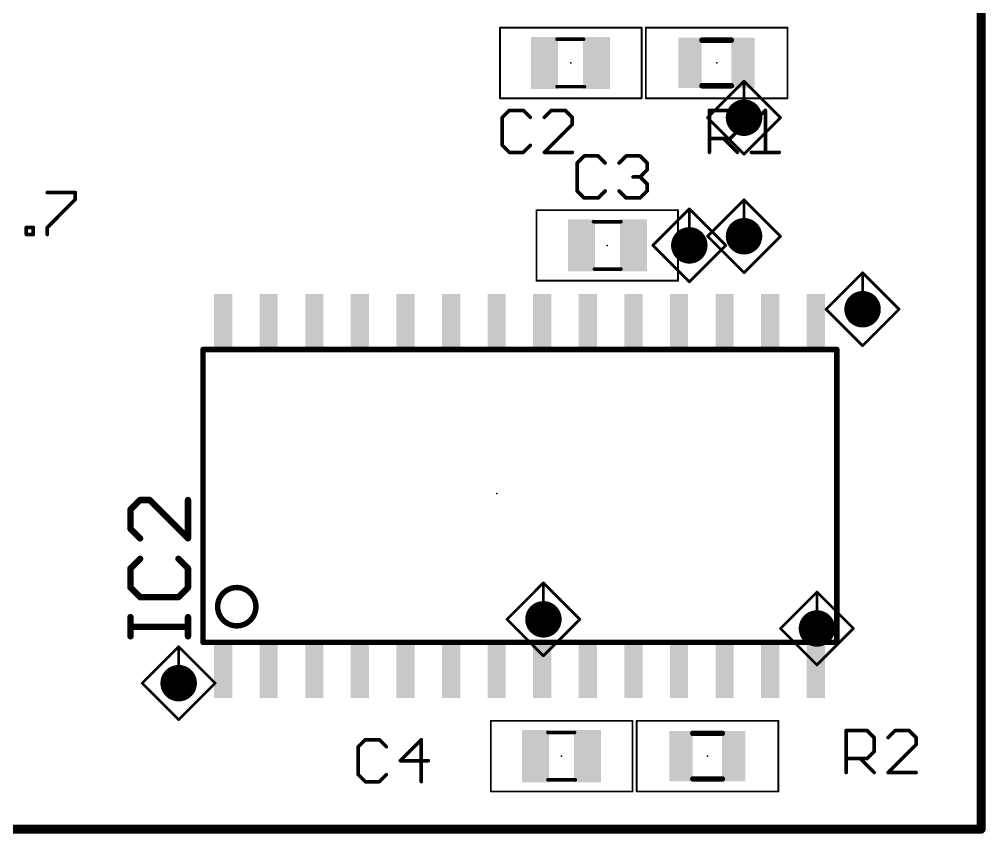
# Model space of a CAD drawing. Extents: x -84 to 54, y -45 to 6.
# Drawn here: x -15.87 to 11.05, y -43.82 to -21.14 of the extents above; entities that cross this region are included whole.
import ezdxf

# ---------------------------------------------------------------- set-up
doc = ezdxf.new("R2010")
doc.units = 0
for name, color, linetype in [('144', 253, 'CONTINUOUS'), ('18', 92, 'CONTINUOUS'), ('20', 7, 'CONTINUOUS'), ('21', 253, 'CONTINUOUS'), ('23', 7, 'CONTINUOUS'), ('25', 253, 'CONTINUOUS'), ('39', 12, 'CONTINUOUS'), ('51', 253, 'CONTINUOUS')]:
    doc.layers.add(name, color=color, linetype=linetype)

# ---------------------------------------------------------------- blocks, each defined once
blk = doc.blocks.new('RECT')
blk.add_solid([(-0.5, -0.5), (0.5, -0.5), (-0.5, 0.5), (0.5, 0.5)])
blk = doc.blocks.new('ROUNDV')
at = {"const_width": 0.5}
blk.add_lwpolyline([(0, -0.25, 1), (0, 0.25, 1), (0, -0.25)], format="xyb", dxfattribs=at)

msp = doc.modelspace()

# ---------------------------------------------------------------- linework, layer by layer
at = {"layer": '144', "const_width": 0.0762}
for points in [[(4.318, -22.86), (3.302, -23.876)], [(4.318, -23.876), (4.318, -22.86)], [(5.334, -23.876), (4.318, -22.86)], [(3.302, -23.876), (4.318, -24.892)], [(4.318, -24.892), (5.334, -23.876)], [(2.794, -26.416), (1.778, -27.432)], [(2.794, -27.432), (2.794, -26.416)], [(3.81, -27.432), (2.794, -26.416)], [(4.318, -26.162), (3.302, -27.178)], [(4.318, -27.178), (4.318, -26.162)], [(5.334, -27.178), (4.318, -26.162)], [(3.302, -27.178), (4.318, -28.194)], [(4.318, -28.194), (5.334, -27.178)], [(1.778, -27.432), (2.794, -28.448)], [(2.794, -28.448), (3.81, -27.432)], [(7.62, -28.194), (6.604, -29.21)], [(7.62, -29.21), (7.62, -28.194)], [(8.636, -29.21), (7.62, -28.194)], [(6.604, -29.21), (7.62, -30.226)], [(7.62, -30.226), (8.636, -29.21)], [(-1.27, -36.83), (-2.286, -37.846)], [(-1.27, -37.846), (-1.27, -36.83)], [(-0.254, -37.846), (-1.27, -36.83)], [(6.35, -37.084), (5.334, -38.1)], [(6.35, -38.1), (6.35, -37.084)], [(7.366, -38.1), (6.35, -37.084)], [(-2.286, -37.846), (-1.27, -38.862)], [(-1.27, -38.862), (-0.254, -37.846)], [(5.334, -38.1), (6.35, -39.116)], [(6.35, -39.116), (7.366, -38.1)], [(-11.43, -38.608), (-12.446, -39.624)], [(-11.43, -39.624), (-11.43, -38.608)], [(-10.414, -39.624), (-11.43, -38.608)], [(-12.446, -39.624), (-11.43, -40.64)], [(-11.43, -40.64), (-10.414, -39.624)]]:
    msp.add_lwpolyline(points, dxfattribs=at)
at = {"layer": '144', "const_width": 0.0381}
for points in [[(4.3315, -22.8465, 1), (4.3045, -22.8735)], [(4.3371, -22.86, 1), (4.299, -22.86)], [(4.3315, -22.8735, 1), (4.3045, -22.8465)], [(3.3155, -23.8625, 1), (3.2885, -23.8895)], [(3.2885, -23.8625, 1), (3.3155, -23.8895)], [(4.299, -23.876, 1), (4.3371, -23.876)], [(5.3475, -23.8895, 1), (5.3205, -23.8625)], [(5.3205, -23.8895, 1), (5.3475, -23.8625)], [(4.3045, -24.8785, 1), (4.3315, -24.9055)], [(4.3045, -24.9055, 1), (4.3315, -24.8785)], [(2.8131, -26.416, 1), (2.775, -26.416)], [(2.8075, -26.4025, 1), (2.7805, -26.4295)], [(2.8075, -26.4295, 1), (2.7805, -26.4025)], [(4.3315, -26.1485, 1), (4.3045, -26.1755)], [(4.3371, -26.162, 1), (4.299, -26.162)], [(4.3315, -26.1755, 1), (4.3045, -26.1485)], [(3.3155, -27.1645, 1), (3.2885, -27.1915)], [(3.2885, -27.1645, 1), (3.3155, -27.1915)], [(4.299, -27.178, 1), (4.3371, -27.178)], [(5.3475, -27.1915, 1), (5.3205, -27.1645)], [(5.3205, -27.1915, 1), (5.3475, -27.1645)], [(1.7915, -27.4185, 1), (1.7645, -27.4455)], [(1.7645, -27.4185, 1), (1.7915, -27.4455)], [(2.775, -27.432, 1), (2.8131, -27.432)], [(3.7965, -27.4455, 1), (3.8235, -27.4185)], [(3.8235, -27.4455, 1), (3.7965, -27.4185)], [(4.3045, -28.1805, 1), (4.3315, -28.2075)], [(4.3045, -28.2075, 1), (4.3315, -28.1805)], [(7.6391, -28.194, 1), (7.601, -28.194)], [(7.6335, -28.1805, 1), (7.6065, -28.2075)], [(7.6335, -28.2075, 1), (7.6065, -28.1805)], [(2.7805, -28.4345, 1), (2.8075, -28.4615)], [(2.7805, -28.4615, 1), (2.8075, -28.4345)], [(6.6175, -29.1965, 1), (6.5905, -29.2235)], [(6.5905, -29.1965, 1), (6.6175, -29.2235)], [(7.601, -29.21, 1), (7.6391, -29.21)], [(8.6495, -29.2235, 1), (8.6225, -29.1965)], [(8.6225, -29.2235, 1), (8.6495, -29.1965)], [(7.6065, -30.2125, 1), (7.6335, -30.2395)], [(7.6065, -30.2395, 1), (7.6335, -30.2125)], [(-1.251, -36.83, 1), (-1.2891, -36.83)], [(-1.2565, -36.8165, 1), (-1.2835, -36.8435)], [(-1.2565, -36.8435, 1), (-1.2835, -36.8165)], [(6.3635, -37.0705, 1), (6.3365, -37.0975)], [(6.3691, -37.084, 1), (6.331, -37.084)], [(6.3635, -37.0975, 1), (6.3365, -37.0705)], [(-2.2725, -37.8325, 1), (-2.2995, -37.8595)], [(-2.2995, -37.8325, 1), (-2.2725, -37.8595)], [(-1.2891, -37.846, 1), (-1.251, -37.846)], [(-0.2675, -37.8595, 1), (-0.2405, -37.8325)], [(-0.2405, -37.8595, 1), (-0.2675, -37.8325)], [(5.3475, -38.0865, 1), (5.3205, -38.1135)], [(5.3205, -38.0865, 1), (5.3475, -38.1135)], [(6.331, -38.1, 1), (6.3691, -38.1)], [(7.3795, -38.1135, 1), (7.3525, -38.0865)], [(7.3525, -38.1135, 1), (7.3795, -38.0865)], [(-11.4165, -38.5945, 1), (-11.4435, -38.6215)], [(-11.4109, -38.608, 1), (-11.449, -38.608)], [(-11.4165, -38.6215, 1), (-11.4435, -38.5945)], [(-1.2835, -38.8485, 1), (-1.2565, -38.8755)], [(-1.2835, -38.8755, 1), (-1.2565, -38.8485)], [(6.3365, -39.1025, 1), (6.3635, -39.1295)], [(6.3365, -39.1295, 1), (6.3635, -39.1025)], [(-12.4325, -39.6105, 1), (-12.4595, -39.6375)], [(-12.4595, -39.6105, 1), (-12.4325, -39.6375)], [(-11.449, -39.624, 1), (-11.4109, -39.624)], [(-10.4005, -39.6375, 1), (-10.4275, -39.6105)], [(-10.4275, -39.6375, 1), (-10.4005, -39.6105)], [(-11.4435, -40.6265, 1), (-11.4165, -40.6535)], [(-11.4435, -40.6535, 1), (-11.4165, -40.6265)]]:
    msp.add_lwpolyline(points, format="xyb", dxfattribs=at)
at = {"layer": '20', "const_width": 0.254}
for points in [[(10.922, 5.842), (10.922, -43.688)], [(10.922, -43.688), (-83.82, -43.688)]]:
    msp.add_lwpolyline(points, dxfattribs=at)
at = {"layer": '20', "const_width": 0.127}
for points in [[(10.922, -43.7515, 1), (10.922, -43.6245)], [(10.8585, -43.688, 1), (10.9855, -43.688)]]:
    msp.add_lwpolyline(points, format="xyb", dxfattribs=at)
at = {"layer": '21', "const_width": 0.1524}
for points in [[(6.9022, -30.3308), (-10.7508, -30.3308)], [(-10.7508, -30.3308), (-10.7508, -38.4842)], [(6.9022, -38.4842), (6.9022, -30.3308)], [(-10.7508, -38.4842), (6.9022, -38.4842)]]:
    msp.add_lwpolyline(points, dxfattribs=at)
at = {"layer": '21'}
for points, const_width in [([(-10.7508, -30.2927, 1), (-10.7508, -30.3689)], 0.0762), ([(-10.7127, -30.3308, 1), (-10.7889, -30.3308)], 0.0762), ([(6.9403, -30.3308, 1), (6.8641, -30.3308)], 0.0762), ([(6.9022, -30.3689, 1), (6.9022, -30.2927)], 0.0762), ([(-9.811, -38.027, 1), (-9.811, -36.9602, 1), (-9.811, -38.027)], 0.1524), ([(-10.7508, -38.4461, 1), (-10.7508, -38.5223)], 0.0762), ([(-10.7889, -38.4842, 1), (-10.7127, -38.4842)], 0.0762), ([(6.8641, -38.4842, 1), (6.9403, -38.4842)], 0.0762), ([(6.9022, -38.5223, 1), (6.9022, -38.4461)], 0.0762)]:
    msp.add_lwpolyline(points, format="xyb", dxfattribs=dict(at, const_width=const_width))
at = {"layer": '23'}
for p in [(-0.508, -22.352), (3.556, -22.352), (0.508, -27.432), (-2.572, -34.344), (-0.762, -41.656), (3.302, -41.656)]:
    msp.add_point(p, dxfattribs=at)
at = {"layer": '25'}
for points, const_width in [([(-2.2201, -23.6719), (-2.4149, -23.8668)], 0.1016), ([(-1.8303, -23.6719), (-2.2201, -23.6719)], 0.1016), ([(-1.6354, -23.8668), (-1.8303, -23.6719)], 0.1016), ([(-1.0508, -23.6719), (-1.2456, -23.8668)], 0.1016), ([(-0.661, -23.6719), (-1.0508, -23.6719)], 0.1016), ([(-0.4661, -23.8668), (-0.661, -23.6719)], 0.1016), ([(3.3528, -24.8412), (3.3528, -23.6719)], 0.1016), ([(3.3528, -23.6719), (3.9374, -23.6719)], 0.1016), ([(3.9374, -23.6719), (4.1323, -23.8668)], 0.1016), ([(4.5221, -24.0617), (4.9118, -23.6719)], 0.1016), ([(4.9118, -23.6719), (4.9118, -24.8412)], 0.1016), ([(-2.4149, -23.8668), (-2.4149, -24.6464)], 0.1016), ([(-0.4661, -24.0617), (-0.4661, -23.8668)], 0.1016), ([(4.1323, -23.8668), (4.1323, -24.2566)], 0.1016), ([(-1.2456, -24.8412), (-0.4661, -24.0617)], 0.1016), ([(4.1323, -24.2566), (3.9374, -24.4515)], 0.1016), ([(3.9374, -24.4515), (3.3528, -24.4515)], 0.1016), ([(3.7425, -24.4515), (4.1323, -24.8412)], 0.1016), ([(-2.4149, -24.6464), (-2.2201, -24.8412)], 0.1016), ([(-1.8303, -24.8412), (-1.6354, -24.6464)], 0.1016), ([(-2.2201, -24.8412), (-1.8303, -24.8412)], 0.1016), ([(-0.4661, -24.8412), (-1.2456, -24.8412)], 0.1016), ([(-0.1354, -24.9419), (-0.3302, -25.1368)], 0.1016), ([(0.2544, -24.9419), (-0.1354, -24.9419)], 0.1016), ([(0.4493, -25.1368), (0.2544, -24.9419)], 0.1016), ([(0.8391, -25.1368), (1.0339, -24.9419)], 0.1016), ([(1.0339, -24.9419), (1.4237, -24.9419)], 0.1016), ([(1.4237, -24.9419), (1.6186, -25.1368)], 0.1016), ([(4.5221, -24.8412), (5.3016, -24.8412)], 0.1016), ([(-0.3302, -25.1368), (-0.3302, -25.9164)], 0.1016), ([(1.6186, -25.3317), (1.4237, -25.5266)], 0.1016), ([(1.6186, -25.1368), (1.6186, -25.3317)], 0.1016), ([(1.4237, -25.5266), (1.2288, -25.5266)], 0.1016), ([(1.4237, -25.5266), (1.6186, -25.7215)], 0.1016), ([(1.6186, -25.7215), (1.6186, -25.9164)], 0.1016), ([(-15.0889, -25.9579), (-14.3094, -25.9579)], 0.1016), ([(-14.3094, -26.1528), (-15.0889, -26.9324)], 0.1016), ([(-14.3094, -25.9579), (-14.3094, -26.1528)], 0.1016), ([(-0.3302, -25.9164), (-0.1354, -26.1112)], 0.1016), ([(-0.1354, -26.1112), (0.2544, -26.1112)], 0.1016), ([(0.2544, -26.1112), (0.4493, -25.9164)], 0.1016), ([(1.0339, -26.1112), (0.8391, -25.9164)], 0.1016), ([(1.4237, -26.1112), (1.0339, -26.1112)], 0.1016), ([(1.6186, -25.9164), (1.4237, -26.1112)], 0.1016), ([(-15.6735, -27.1272), (-15.6735, -26.9324)], 0.1016), ([(-15.6735, -26.9324), (-15.4787, -26.9324)], 0.1016), ([(-15.4787, -26.9324), (-15.4787, -27.1272)], 0.1016), ([(-15.0889, -26.9324), (-15.0889, -27.1272)], 0.1016), ([(-15.4787, -27.1272), (-15.6735, -27.1272)], 0.1016), ([(-12.5045, -34.5229), (-12.7714, -34.7899)], 0.1778), ([(-12.2376, -34.5229), (-12.5045, -34.5229)], 0.1778), ([(-11.1699, -35.5906), (-12.2376, -34.5229)], 0.1778), ([(-11.1699, -34.5229), (-11.1699, -35.5906)], 0.1778), ([(-12.7714, -34.7899), (-12.7714, -35.3237)], 0.1778), ([(-12.7714, -35.3237), (-12.5045, -35.5906)], 0.1778), ([(-12.5045, -36.16), (-12.7714, -36.427)], 0.1778), ([(-12.7714, -36.427), (-12.7714, -36.9608)], 0.1778), ([(-11.1699, -36.427), (-11.4368, -36.16)], 0.1778), ([(-11.1699, -36.9608), (-11.1699, -36.427)], 0.1778), ([(-12.7714, -36.9608), (-12.5045, -37.2277)], 0.1778), ([(-11.4368, -37.2277), (-11.1699, -36.9608)], 0.1778), ([(-12.5045, -37.2277), (-11.4368, -37.2277)], 0.1778), ([(-12.7714, -38.3191), (-12.7714, -37.7853)], 0.1778), ([(-11.1699, -38.3191), (-11.1699, -37.7853)], 0.1778), ([(-11.1699, -38.0522), (-12.7714, -38.0522)], 0.1778), ([(7.1628, -42.1132), (7.1628, -40.9439)], 0.1016), ([(7.1628, -40.9439), (7.7474, -40.9439)], 0.1016), ([(7.7474, -40.9439), (7.9423, -41.1388)], 0.1016), ([(8.5269, -40.9439), (8.3321, -41.1388)], 0.1016), ([(8.9167, -40.9439), (8.5269, -40.9439)], 0.1016), ([(9.1116, -41.1388), (8.9167, -40.9439)], 0.1016), ([(-6.2314, -41.1979), (-6.4262, -41.3928)], 0.1016), ([(-5.8416, -41.1979), (-6.2314, -41.1979)], 0.1016), ([(-5.6467, -41.3928), (-5.8416, -41.1979)], 0.1016), ([(-4.6723, -41.1979), (-5.2569, -41.7826)], 0.1016), ([(-4.6723, -42.3672), (-4.6723, -41.1979)], 0.1016), ([(7.9423, -41.1388), (7.9423, -41.5286)], 0.1016), ([(9.1116, -41.3337), (9.1116, -41.1388)], 0.1016), ([(-6.4262, -41.3928), (-6.4262, -42.1724)], 0.1016), ([(8.3321, -42.1132), (9.1116, -41.3337)], 0.1016), ([(7.7474, -41.7235), (7.1628, -41.7235)], 0.1016), ([(7.5525, -41.7235), (7.9423, -42.1132)], 0.1016), ([(7.9423, -41.5286), (7.7474, -41.7235)], 0.1016), ([(-5.2569, -41.7826), (-4.4774, -41.7826)], 0.1016), ([(-6.4262, -42.1724), (-6.2314, -42.3672)], 0.1016), ([(-5.8416, -42.3672), (-5.6467, -42.1724)], 0.1016), ([(9.1116, -42.1132), (8.3321, -42.1132)], 0.1016), ([(-6.2314, -42.3672), (-5.8416, -42.3672)], 0.1016)]:
    msp.add_lwpolyline(points, dxfattribs=dict(at, const_width=const_width))
for points, const_width in [([(-2.2201, -23.6465, 1), (-2.2201, -23.6973)], 0.0508), ([(-2.2021, -23.6899, 1), (-2.2381, -23.6539)], 0.0508), ([(-1.8123, -23.6539, 1), (-1.8483, -23.6899)], 0.0508), ([(-1.8303, -23.6973, 1), (-1.8303, -23.6465)], 0.0508), ([(-1.0508, -23.6465, 1), (-1.0508, -23.6973)], 0.0508), ([(-1.0328, -23.6899, 1), (-1.0688, -23.6539)], 0.0508), ([(-0.643, -23.6539, 1), (-0.679, -23.6899)], 0.0508), ([(-0.661, -23.6973, 1), (-0.661, -23.6465)], 0.0508), ([(3.3782, -23.6719, 1), (3.3274, -23.6719)], 0.0508), ([(3.3528, -23.6465, 1), (3.3528, -23.6973)], 0.0508), ([(3.9554, -23.6539, 1), (3.9194, -23.6899)], 0.0508), ([(3.9374, -23.6973, 1), (3.9374, -23.6465)], 0.0508), ([(4.9372, -23.6719, 1), (4.8864, -23.6719)], 0.0508), ([(4.9298, -23.6899, 1), (4.8938, -23.6539)], 0.0508), ([(-2.4329, -23.8488, 1), (-2.3969, -23.8848)], 0.0508), ([(-2.3895, -23.8668, 1), (-2.4403, -23.8668)], 0.0508), ([(-1.6534, -23.8848, 1), (-1.6174, -23.8488)], 0.0508), ([(-1.2636, -23.8488, 1), (-1.2276, -23.8848)], 0.0508), ([(-0.4407, -23.8668, 1), (-0.4915, -23.8668)], 0.0508), ([(-0.4841, -23.8848, 1), (-0.4481, -23.8488)], 0.0508), ([(4.1577, -23.8668, 1), (4.1069, -23.8668)], 0.0508), ([(4.1143, -23.8848, 1), (4.1503, -23.8488)], 0.0508), ([(-0.4915, -24.0617, 1), (-0.4407, -24.0617)], 0.0508), ([(-0.4481, -24.0797, 1), (-0.4841, -24.0437)], 0.0508), ([(4.1503, -24.2746, 1), (4.1143, -24.2386)], 0.0508), ([(4.5041, -24.0437, 1), (4.5401, -24.0797)], 0.0508), ([(3.3528, -24.4261, 1), (3.3528, -24.4769)], 0.0508), ([(3.7605, -24.4335, 1), (3.7245, -24.4695)], 0.0508), ([(3.9194, -24.4335, 1), (3.9554, -24.4695)], 0.0508), ([(3.9374, -24.4769, 1), (3.9374, -24.4261)], 0.0508), ([(4.1069, -24.2566, 1), (4.1577, -24.2566)], 0.0508), ([(-2.3969, -24.6284, 1), (-2.4329, -24.6644)], 0.0508), ([(-2.4403, -24.6464, 1), (-2.3895, -24.6464)], 0.0508), ([(-1.6174, -24.6644, 1), (-1.6534, -24.6284)], 0.0508), ([(-2.2201, -24.8158, 1), (-2.2201, -24.8666)], 0.0508), ([(-2.2381, -24.8592, 1), (-2.2021, -24.8232)], 0.0508), ([(-1.8483, -24.8232, 1), (-1.8123, -24.8592)], 0.0508), ([(-1.8303, -24.8666, 1), (-1.8303, -24.8158)], 0.0508), ([(-1.2636, -24.8232, 1), (-1.2276, -24.8592)], 0.0508), ([(-1.2456, -24.8158, 1), (-1.2456, -24.8666)], 0.0508), ([(-0.4661, -24.8666, 1), (-0.4661, -24.8158)], 0.0508), ([(-0.1354, -24.9165, 1), (-0.1354, -24.9673)], 0.0508), ([(-0.1174, -24.9599, 1), (-0.1534, -24.9239)], 0.0508), ([(0.2724, -24.9239, 1), (0.2364, -24.9599)], 0.0508), ([(0.2544, -24.9673, 1), (0.2544, -24.9165)], 0.0508), ([(1.0339, -24.9165, 1), (1.0339, -24.9673)], 0.0508), ([(1.0519, -24.9599, 1), (1.0159, -24.9239)], 0.0508), ([(1.4417, -24.9239, 1), (1.4057, -24.9599)], 0.0508), ([(1.4237, -24.9673, 1), (1.4237, -24.9165)], 0.0508), ([(3.3274, -24.8412, 1), (3.3782, -24.8412)], 0.0508), ([(4.1143, -24.8592, 1), (4.1503, -24.8232)], 0.0508), ([(4.5221, -24.8158, 1), (4.5221, -24.8666)], 0.0508), ([(4.8864, -24.8412, 1), (4.9372, -24.8412)], 0.0508), ([(5.3016, -24.8666, 1), (5.3016, -24.8158)], 0.0508), ([(-0.3482, -25.1188, 1), (-0.3122, -25.1548)], 0.0508), ([(-0.3048, -25.1368, 1), (-0.3556, -25.1368)], 0.0508), ([(0.4313, -25.1548, 1), (0.4673, -25.1188)], 0.0508), ([(0.8211, -25.1188, 1), (0.8571, -25.1548)], 0.0508), ([(1.644, -25.1368, 1), (1.5932, -25.1368)], 0.0508), ([(1.6006, -25.1548, 1), (1.6366, -25.1188)], 0.0508), ([(1.6366, -25.3497, 1), (1.6006, -25.3137)], 0.0508), ([(1.2288, -25.5012, 1), (1.2288, -25.552)], 0.0508), ([(1.4417, -25.5086, 1), (1.4057, -25.5446)], 0.0508), ([(1.4057, -25.5086, 1), (1.4417, -25.5446)], 0.0508), ([(1.4237, -25.552, 1), (1.4237, -25.5012)], 0.0508), ([(1.5932, -25.3317, 1), (1.644, -25.3317)], 0.0508), ([(1.644, -25.7215, 1), (1.5932, -25.7215)], 0.0508), ([(1.6006, -25.7395, 1), (1.6366, -25.7035)], 0.0508), ([(-15.0889, -25.9325, 1), (-15.0889, -25.9833)], 0.0508), ([(-14.284, -25.9579, 1), (-14.3348, -25.9579)], 0.0508), ([(-14.2914, -26.1708, 1), (-14.3274, -26.1348)], 0.0508), ([(-14.3094, -25.9833, 1), (-14.3094, -25.9325)], 0.0508), ([(-0.3122, -25.8984, 1), (-0.3482, -25.9344)], 0.0508), ([(-0.3556, -25.9164, 1), (-0.3048, -25.9164)], 0.0508), ([(-0.1354, -26.0858, 1), (-0.1354, -26.1366)], 0.0508), ([(-0.1534, -26.1292, 1), (-0.1174, -26.0932)], 0.0508), ([(0.2364, -26.0932, 1), (0.2724, -26.1292)], 0.0508), ([(0.2544, -26.1366, 1), (0.2544, -26.0858)], 0.0508), ([(0.4673, -25.9344, 1), (0.4313, -25.8984)], 0.0508), ([(0.8571, -25.8984, 1), (0.8211, -25.9344)], 0.0508), ([(1.0339, -26.0858, 1), (1.0339, -26.1366)], 0.0508), ([(1.0159, -26.1292, 1), (1.0519, -26.0932)], 0.0508), ([(1.4057, -26.0932, 1), (1.4417, -26.1292)], 0.0508), ([(1.4237, -26.1366, 1), (1.4237, -26.0858)], 0.0508), ([(1.5932, -25.9164, 1), (1.644, -25.9164)], 0.0508), ([(1.6366, -25.9344, 1), (1.6006, -25.8984)], 0.0508), ([(-14.3348, -26.1528, 1), (-14.284, -26.1528)], 0.0508), ([(-15.6481, -26.9324, 1), (-15.6989, -26.9324)], 0.0508), ([(-15.6735, -26.907, 1), (-15.6735, -26.9578)], 0.0508), ([(-15.4533, -26.9324, 1), (-15.5041, -26.9324)], 0.0508), ([(-15.4787, -26.9578, 1), (-15.4787, -26.907)], 0.0508), ([(-15.1069, -26.9144, 1), (-15.0709, -26.9504)], 0.0508), ([(-15.0635, -26.9324, 1), (-15.1143, -26.9324)], 0.0508), ([(-15.6735, -27.1018, 1), (-15.6735, -27.1526)], 0.0508), ([(-15.6989, -27.1272, 1), (-15.6481, -27.1272)], 0.0508), ([(-15.5041, -27.1272, 1), (-15.4533, -27.1272)], 0.0508), ([(-15.4787, -27.1526, 1), (-15.4787, -27.1018)], 0.0508), ([(-15.1143, -27.1272, 1), (-15.0635, -27.1272)], 0.0508), ([(-12.5045, -34.4785, 1), (-12.5045, -34.5673)], 0.0889), ([(-12.4731, -34.5543, 1), (-12.5359, -34.4915)], 0.0889), ([(-12.2062, -34.4915, 1), (-12.269, -34.5543)], 0.0889), ([(-12.2376, -34.5673, 1), (-12.2376, -34.4785)], 0.0889), ([(-11.1255, -34.5229, 1), (-11.2143, -34.5229)], 0.0889), ([(-12.8028, -34.7585, 1), (-12.74, -34.8213)], 0.0889), ([(-12.727, -34.7899, 1), (-12.8158, -34.7899)], 0.0889), ([(-12.74, -35.2923, 1), (-12.8028, -35.3551)], 0.0889), ([(-12.8158, -35.3237, 1), (-12.727, -35.3237)], 0.0889), ([(-12.5359, -35.622, 1), (-12.4731, -35.5592)], 0.0889), ([(-11.2013, -35.622, 1), (-11.1385, -35.5592)], 0.0889), ([(-11.2143, -35.5906, 1), (-11.1255, -35.5906)], 0.0889), ([(-12.727, -36.427, 1), (-12.8158, -36.427)], 0.0889), ([(-12.4731, -36.1914, 1), (-12.5359, -36.1286)], 0.0889), ([(-11.4054, -36.1286, 1), (-11.4682, -36.1914)], 0.0889), ([(-11.1255, -36.427, 1), (-11.2143, -36.427)], 0.0889), ([(-12.8028, -36.3956, 1), (-12.74, -36.4584)], 0.0889), ([(-11.2013, -36.4584, 1), (-11.1385, -36.3956)], 0.0889), ([(-12.74, -36.9294, 1), (-12.8028, -36.9922)], 0.0889), ([(-11.1385, -36.9922, 1), (-11.2013, -36.9294)], 0.0889), ([(-12.8158, -36.9608, 1), (-12.727, -36.9608)], 0.0889), ([(-12.5045, -37.1833, 1), (-12.5045, -37.2721)], 0.0889), ([(-11.4368, -37.2721, 1), (-11.4368, -37.1833)], 0.0889), ([(-11.2143, -36.9608, 1), (-11.1255, -36.9608)], 0.0889), ([(-12.5359, -37.2591, 1), (-12.4731, -37.1963)], 0.0889), ([(-11.4682, -37.1963, 1), (-11.4054, -37.2591)], 0.0889), ([(-12.727, -37.7853, 1), (-12.8158, -37.7853)], 0.0889), ([(-11.1255, -37.7853, 1), (-11.2143, -37.7853)], 0.0889), ([(-12.7714, -38.0078, 1), (-12.7714, -38.0966)], 0.0889), ([(-11.1699, -38.0966, 1), (-11.1699, -38.0078)], 0.0889), ([(-12.8158, -38.3191, 1), (-12.727, -38.3191)], 0.0889), ([(-11.2143, -38.3191, 1), (-11.1255, -38.3191)], 0.0889), ([(7.1882, -40.9439, 1), (7.1374, -40.9439)], 0.0508), ([(7.1628, -40.9185, 1), (7.1628, -40.9693)], 0.0508), ([(7.7654, -40.9259, 1), (7.7294, -40.9619)], 0.0508), ([(7.7474, -40.9693, 1), (7.7474, -40.9185)], 0.0508), ([(8.5269, -40.9185, 1), (8.5269, -40.9693)], 0.0508), ([(8.5449, -40.9619, 1), (8.5089, -40.9259)], 0.0508), ([(8.9347, -40.9259, 1), (8.8987, -40.9619)], 0.0508), ([(8.9167, -40.9693, 1), (8.9167, -40.9185)], 0.0508), ([(-6.2314, -41.1725, 1), (-6.2314, -41.2233)], 0.0508), ([(-6.2134, -41.2159, 1), (-6.2494, -41.1799)], 0.0508), ([(-5.8236, -41.1799, 1), (-5.8596, -41.2159)], 0.0508), ([(-5.8416, -41.2233, 1), (-5.8416, -41.1725)], 0.0508), ([(-4.6469, -41.1979, 1), (-4.6977, -41.1979)], 0.0508), ([(-4.6543, -41.2159, 1), (-4.6903, -41.1799)], 0.0508), ([(7.9677, -41.1388, 1), (7.9169, -41.1388)], 0.0508), ([(7.9243, -41.1568, 1), (7.9603, -41.1208)], 0.0508), ([(8.3141, -41.1208, 1), (8.3501, -41.1568)], 0.0508), ([(9.137, -41.1388, 1), (9.0862, -41.1388)], 0.0508), ([(9.0936, -41.1568, 1), (9.1296, -41.1208)], 0.0508), ([(-6.4442, -41.3748, 1), (-6.4082, -41.4108)], 0.0508), ([(-6.4008, -41.3928, 1), (-6.4516, -41.3928)], 0.0508), ([(-5.6647, -41.4108, 1), (-5.6287, -41.3748)], 0.0508), ([(9.0862, -41.3337, 1), (9.137, -41.3337)], 0.0508), ([(9.1296, -41.3517, 1), (9.0936, -41.3157)], 0.0508), ([(7.1628, -41.6981, 1), (7.1628, -41.7489)], 0.0508), ([(7.5705, -41.7055, 1), (7.5345, -41.7415)], 0.0508), ([(7.7294, -41.7055, 1), (7.7654, -41.7415)], 0.0508), ([(7.7474, -41.7489, 1), (7.7474, -41.6981)], 0.0508), ([(7.9169, -41.5286, 1), (7.9677, -41.5286)], 0.0508), ([(7.9603, -41.5466, 1), (7.9243, -41.5106)], 0.0508), ([(-5.2749, -41.7646, 1), (-5.2389, -41.8006)], 0.0508), ([(-5.2569, -41.7572, 1), (-5.2569, -41.808)], 0.0508), ([(-4.4774, -41.808, 1), (-4.4774, -41.7572)], 0.0508), ([(-6.4082, -42.1544, 1), (-6.4442, -42.1904)], 0.0508), ([(-6.4516, -42.1724, 1), (-6.4008, -42.1724)], 0.0508), ([(-5.6287, -42.1904, 1), (-5.6647, -42.1544)], 0.0508), ([(7.1374, -42.1132, 1), (7.1882, -42.1132)], 0.0508), ([(7.9243, -42.1312, 1), (7.9603, -42.0952)], 0.0508), ([(8.3141, -42.0952, 1), (8.3501, -42.1312)], 0.0508), ([(8.3321, -42.0878, 1), (8.3321, -42.1386)], 0.0508), ([(9.1116, -42.1386, 1), (9.1116, -42.0878)], 0.0508), ([(-6.2314, -42.3418, 1), (-6.2314, -42.3926)], 0.0508), ([(-6.2494, -42.3852, 1), (-6.2134, -42.3492)], 0.0508), ([(-5.8596, -42.3492, 1), (-5.8236, -42.3852)], 0.0508), ([(-5.8416, -42.3926, 1), (-5.8416, -42.3418)], 0.0508), ([(-4.6977, -42.3672, 1), (-4.6469, -42.3672)], 0.0508)]:
    msp.add_lwpolyline(points, format="xyb", dxfattribs=dict(at, const_width=const_width))
at = {"layer": '39', "const_width": 0.0508}
for points in [[(-2.481, -21.369), (1.465, -21.369)], [(-2.481, -23.335), (-2.481, -21.369)], [(1.465, -21.369), (1.465, -23.335)], [(1.583, -21.369), (5.529, -21.369)], [(1.583, -23.335), (1.583, -21.369)], [(5.529, -21.369), (5.529, -23.335)], [(1.465, -23.335), (-2.481, -23.335)], [(5.529, -23.335), (1.583, -23.335)], [(-1.465, -26.449), (2.481, -26.449)], [(-1.465, -28.415), (-1.465, -26.449)], [(2.481, -26.449), (2.481, -28.415)], [(2.481, -28.415), (-1.465, -28.415)], [(-2.735, -40.673), (1.211, -40.673)], [(-2.735, -42.639), (-2.735, -40.673)], [(1.211, -40.673), (1.211, -42.639)], [(1.329, -40.673), (5.275, -40.673)], [(1.329, -42.639), (1.329, -40.673)], [(5.275, -40.673), (5.275, -42.639)], [(1.211, -42.639), (-2.735, -42.639)], [(5.275, -42.639), (1.329, -42.639)]]:
    msp.add_lwpolyline(points, dxfattribs=at)
at = {"layer": '39', "const_width": 0.0254}
for points in [[(-2.481, -21.3563, 1), (-2.481, -21.3817)], [(-2.4683, -21.369, 1), (-2.4937, -21.369)], [(1.4777, -21.369, 1), (1.4523, -21.369)], [(1.465, -21.3817, 1), (1.465, -21.3563)], [(1.583, -21.3563, 1), (1.583, -21.3817)], [(1.5957, -21.369, 1), (1.5703, -21.369)], [(5.5417, -21.369, 1), (5.5163, -21.369)], [(5.529, -21.3817, 1), (5.529, -21.3563)], [(-2.481, -23.3223, 1), (-2.481, -23.3477)], [(-2.4937, -23.335, 1), (-2.4683, -23.335)], [(1.4523, -23.335, 1), (1.4777, -23.335)], [(1.465, -23.3477, 1), (1.465, -23.3223)], [(1.583, -23.3223, 1), (1.583, -23.3477)], [(1.5703, -23.335, 1), (1.5957, -23.335)], [(5.5163, -23.335, 1), (5.5417, -23.335)], [(5.529, -23.3477, 1), (5.529, -23.3223)], [(-1.465, -26.4363, 1), (-1.465, -26.4617)], [(-1.4523, -26.449, 1), (-1.4777, -26.449)], [(2.4937, -26.449, 1), (2.4683, -26.449)], [(2.481, -26.4617, 1), (2.481, -26.4363)], [(-1.465, -28.4023, 1), (-1.465, -28.4277)], [(-1.4777, -28.415, 1), (-1.4523, -28.415)], [(2.4683, -28.415, 1), (2.4937, -28.415)], [(2.481, -28.4277, 1), (2.481, -28.4023)], [(-2.735, -40.6603, 1), (-2.735, -40.6857)], [(-2.7223, -40.673, 1), (-2.7477, -40.673)], [(1.2237, -40.673, 1), (1.1983, -40.673)], [(1.211, -40.6857, 1), (1.211, -40.6603)], [(1.329, -40.6603, 1), (1.329, -40.6857)], [(1.3417, -40.673, 1), (1.3163, -40.673)], [(5.2877, -40.673, 1), (5.2623, -40.673)], [(5.275, -40.6857, 1), (5.275, -40.6603)], [(-2.735, -42.6263, 1), (-2.735, -42.6517)], [(-2.7477, -42.639, 1), (-2.7223, -42.639)], [(1.1983, -42.639, 1), (1.2237, -42.639)], [(1.211, -42.6517, 1), (1.211, -42.6263)], [(1.329, -42.6263, 1), (1.329, -42.6517)], [(1.3163, -42.639, 1), (1.3417, -42.639)], [(5.2623, -42.639, 1), (5.2877, -42.639)], [(5.275, -42.6517, 1), (5.275, -42.6263)]]:
    msp.add_lwpolyline(points, format="xyb", dxfattribs=at)
at = {"layer": '51'}
for points, const_width in [([(-0.152, -21.692), (-0.889, -21.692)], 0.1016), ([(3.146, -21.717), (3.966, -21.717)], 0.1524), ([(-0.127, -23.012), (-0.889, -23.012)], 0.1016), ([(3.146, -22.987), (3.966, -22.987)], 0.1524), ([(0.127, -26.772), (0.889, -26.772)], 0.1016), ([(0.152, -28.092), (0.889, -28.092)], 0.1016), ([(-0.406, -40.996), (-1.143, -40.996)], 0.1016), ([(2.892, -41.021), (3.712, -41.021)], 0.1524), ([(2.892, -42.291), (3.712, -42.291)], 0.1524), ([(-0.381, -42.316), (-1.143, -42.316)], 0.1016)]:
    msp.add_lwpolyline(points, dxfattribs=dict(at, const_width=const_width))
for points, const_width in [([(-0.889, -21.6666, 1), (-0.889, -21.7174)], 0.0508), ([(-0.152, -21.7174, 1), (-0.152, -21.6666)], 0.0508), ([(3.146, -21.6789, 1), (3.146, -21.7551)], 0.0762), ([(3.966, -21.7551, 1), (3.966, -21.6789)], 0.0762), ([(-0.889, -22.9866, 1), (-0.889, -23.0374)], 0.0508), ([(-0.127, -23.0374, 1), (-0.127, -22.9866)], 0.0508), ([(3.146, -22.9489, 1), (3.146, -23.0251)], 0.0762), ([(3.966, -23.0251, 1), (3.966, -22.9489)], 0.0762), ([(0.127, -26.7466, 1), (0.127, -26.7974)], 0.0508), ([(0.889, -26.7974, 1), (0.889, -26.7466)], 0.0508), ([(0.152, -28.0666, 1), (0.152, -28.1174)], 0.0508), ([(0.889, -28.1174, 1), (0.889, -28.0666)], 0.0508), ([(-1.143, -40.9706, 1), (-1.143, -41.0214)], 0.0508), ([(-0.406, -41.0214, 1), (-0.406, -40.9706)], 0.0508), ([(2.892, -40.9829, 1), (2.892, -41.0591)], 0.0762), ([(3.712, -41.0591, 1), (3.712, -40.9829)], 0.0762), ([(2.892, -42.2529, 1), (2.892, -42.3291)], 0.0762), ([(3.712, -42.3291, 1), (3.712, -42.2529)], 0.0762), ([(-1.143, -42.2906, 1), (-1.143, -42.3414)], 0.0508), ([(-0.381, -42.3414, 1), (-0.381, -42.2906)], 0.0508)]:
    msp.add_lwpolyline(points, format="xyb", dxfattribs=dict(at, const_width=const_width))

# ---------------------------------------------------------------- block references
at = {"layer": '18', "xscale": 1.016, "yscale": 1.016}
for p in [(4.318, -23.876), (4.318, -27.178), (2.794, -27.432), (7.62, -29.21), (-1.27, -37.846), (6.35, -38.1), (-11.43, -39.624)]:
    msp.add_blockref('ROUNDV', p, dxfattribs=at)
at = {"layer": '51', "xscale": 0.7501, "yscale": 1.4501, "rotation": 180}
for p in [(-1.2385, -22.353), (0.209, -22.353), (-1.4925, -41.657), (-0.0449, -41.657)]:
    msp.add_blockref('RECT', p, dxfattribs=at)
at = {"layer": '51'}
for p, xscale, yscale in [((2.8142, -22.3505), 0.65, 1.4), ((4.2874, -22.3505), 0.65, 1.4), ((-0.2091, -27.4308), 0.7501, 1.4501), ((1.2386, -27.4308), 0.7501, 1.4501), ((-10.192, -29.5434), 0.508, 1.524), ((-8.922, -29.5434), 0.508, 1.524), ((-7.652, -29.5434), 0.508, 1.524), ((-6.382, -29.5434), 0.508, 1.524), ((-5.112, -29.5434), 0.508, 1.524), ((-3.842, -29.5434), 0.508, 1.524), ((-2.572, -29.5434), 0.508, 1.524), ((-1.302, -29.5434), 0.508, 1.524), ((-0.032, -29.5434), 0.508, 1.524), ((1.238, -29.5434), 0.508, 1.524), ((2.508, -29.5434), 0.508, 1.524), ((3.778, -29.5434), 0.508, 1.524), ((5.048, -29.5434), 0.508, 1.524), ((6.318, -29.5434), 0.508, 1.524), ((-10.192, -39.2716), 0.508, 1.524), ((-8.922, -39.2716), 0.508, 1.524), ((-7.652, -39.2716), 0.508, 1.524), ((-6.382, -39.2716), 0.508, 1.524), ((-5.112, -39.2716), 0.508, 1.524), ((-3.842, -39.2716), 0.508, 1.524), ((-2.572, -39.2716), 0.508, 1.524), ((-1.302, -39.2716), 0.508, 1.524), ((-0.032, -39.2716), 0.508, 1.524), ((1.238, -39.2716), 0.508, 1.524), ((2.508, -39.2716), 0.508, 1.524), ((3.778, -39.2716), 0.508, 1.524), ((5.048, -39.2716), 0.508, 1.524), ((6.318, -39.2716), 0.508, 1.524), ((2.5602, -41.6545), 0.65, 1.4), ((4.0334, -41.6545), 0.65, 1.4)]:
    msp.add_blockref('RECT', p, dxfattribs=dict(at, xscale=xscale, yscale=yscale))

doc.saveas('drawing.dxf')
